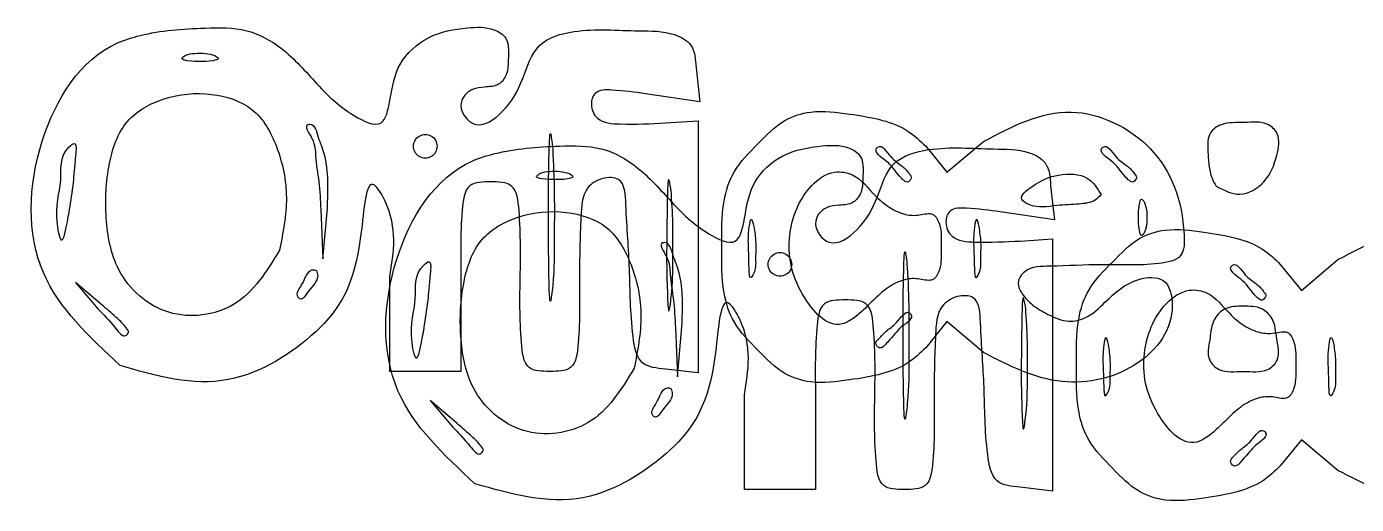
# Model space of a CAD drawing. Extents: x 0.12 to 3.45, y 0.56 to 2.39.
# Drawn here: x 1.6194 to 1.9933, y 1.5846 to 1.7191 of the extents above; entities that cross this region are included whole.
import ezdxf

# ---------------------------------------------------------------- set-up
doc = ezdxf.new("R2010")
doc.units = 0
doc.layers.get('0').update_dxf_attribs({"linetype": 'CONTINUOUS'})

msp = doc.modelspace()

# ---------------------------------------------------------------- linework, layer by layer
at = {"color": 7}
for p, q in [((1.672381, 1.710955), (1.672381, 1.710955)), ((1.807643, 1.707496), (1.808739, 1.697912)), ((1.808739, 1.697912), (1.793477, 1.700201)), ((1.799048, 1.691979), (1.808215, 1.692583)), ((1.808215, 1.692583), (1.808215, 1.657111)), ((1.701485, 1.687871), (1.701485, 1.687871)), ((1.878144, 1.678096), (1.888435, 1.686755)), ((1.734881, 1.685414), (1.734881, 1.685414)), ((1.767345, 1.684581), (1.767345, 1.684581)), ((1.872215, 1.685419), (1.878144, 1.678096)), ((1.632527, 1.675241), (1.632527, 1.675241)), ((1.772083, 1.677721), (1.772083, 1.677721)), ((1.868215, 1.676673), (1.868215, 1.676673)), ((1.931548, 1.676673), (1.931548, 1.676673)), ((1.800647, 1.673015), (1.80065, 1.673015)), ((1.907344, 1.674263), (1.90844, 1.664678)), ((1.921548, 1.671856), (1.921548, 1.671856)), ((1.953911, 1.674162), (1.953911, 1.674162)), ((1.70213, 1.667641), (1.702712, 1.653747)), ((1.702712, 1.653747), (1.703986, 1.667871)), ((1.933756, 1.669581), (1.933756, 1.669581)), ((1.90844, 1.664678), (1.893178, 1.666967)), ((1.823905, 1.662875), (1.823905, 1.662875)), ((1.887238, 1.662875), (1.887239, 1.662875)), ((1.808215, 1.657111), (1.808215, 1.621638)), ((1.89875, 1.658745), (1.907917, 1.659349)), ((1.907917, 1.659349), (1.907917, 1.623877)), ((1.690529, 1.656169), (1.690529, 1.656169)), ((1.801187, 1.654637), (1.801187, 1.654638)), ((1.977846, 1.644862), (1.988137, 1.653521)), ((1.700904, 1.650502), (1.700904, 1.650502)), ((1.834583, 1.65218), (1.834583, 1.65218)), ((1.867046, 1.651347), (1.867046, 1.651347)), ((1.971916, 1.652185), (1.977846, 1.644862)), ((1.640715, 1.640731), (1.633215, 1.647081)), ((1.633215, 1.647081), (1.639565, 1.639581)), ((1.721549, 1.622081), (1.721549, 1.648747)), ((1.741549, 1.648747), (1.741549, 1.622081)), ((1.732228, 1.642007), (1.732228, 1.642007)), ((1.857905, 1.642517), (1.857905, 1.642517)), ((1.967916, 1.643439), (1.967916, 1.643439)), ((1.900348, 1.639781), (1.900352, 1.639781)), ((1.801831, 1.634408), (1.802413, 1.620514)), ((1.802413, 1.620514), (1.803687, 1.634637)), ((1.865306, 1.634581), (1.865306, 1.634581)), ((1.878144, 1.636066), (1.872215, 1.628743)), ((1.888435, 1.627407), (1.878144, 1.636066)), ((1.648215, 1.633231), (1.648215, 1.633231)), ((1.95216, 1.631248), (1.95216, 1.631248)), ((1.82504, 1.628076), (1.82504, 1.628076)), ((1.923606, 1.629641), (1.923607, 1.629641)), ((1.98694, 1.629641), (1.98694, 1.629641)), ((1.645781, 1.623689), (1.64578, 1.62369)), ((1.790231, 1.622935), (1.790231, 1.622935)), ((1.808215, 1.621638), (1.799048, 1.622693)), ((1.907917, 1.623877), (1.907917, 1.588404)), ((1.731549, 1.622081), (1.721549, 1.622081)), ((1.741549, 1.622081), (1.731549, 1.622081)), ((1.800606, 1.617269), (1.800606, 1.617269)), ((1.82125, 1.588847), (1.82125, 1.615513)), ((1.84125, 1.615513), (1.84125, 1.588847)), ((1.740416, 1.607497), (1.732916, 1.613847)), ((1.732916, 1.613847), (1.739266, 1.606347)), ((1.957607, 1.609283), (1.957607, 1.609283)), ((1.965008, 1.601347), (1.965008, 1.601347)), ((1.977846, 1.602832), (1.971916, 1.595509)), ((1.988137, 1.594173), (1.977846, 1.602832)), ((1.747916, 1.599997), (1.747916, 1.599997)), ((1.924742, 1.594842), (1.924742, 1.594842)), ((1.745482, 1.590455), (1.745482, 1.590456)), ((1.907917, 1.588404), (1.89875, 1.589459)), ((1.83125, 1.588847), (1.82125, 1.588847)), ((1.84125, 1.588847), (1.83125, 1.588847))]:
    msp.add_line(p, q, dxfattribs=at)
for points, knots in [([(1.64578, 1.62369), (1.63713, 1.631732), (1.61905, 1.648541), (1.620225, 1.686896), (1.635805, 1.711953), (1.652079, 1.71694), (1.660361, 1.71829), (1.670347, 1.718782), (1.680717, 1.718946), (1.691398, 1.713623), (1.700417, 1.703666), (1.707891, 1.695546), (1.719941, 1.689625), (1.721933, 1.700233), (1.723361, 1.708911), (1.732221, 1.717104), (1.742064, 1.71881), (1.749801, 1.719169), (1.755157, 1.715846), (1.754812, 1.710492), (1.754878, 1.705956), (1.752206, 1.702251), (1.748336, 1.702149), (1.744858, 1.701737), (1.742214, 1.699767), (1.740783, 1.695665), (1.745762, 1.689255), (1.754762, 1.695615), (1.759047, 1.70388), (1.76234, 1.715059), (1.776184, 1.718996), (1.788816, 1.71764), (1.800096, 1.718016), (1.807233, 1.714147), (1.807496, 1.709872), (1.807643, 1.707496)], [0, 0, 0, 0, 0.033954, 0.070964, 0.105752, 0.112485, 0.121465, 0.130875, 0.142597, 0.151889, 0.165804, 0.181471, 0.189153, 0.195973, 0.206716, 0.217465, 0.228834, 0.236283, 0.240361, 0.245807, 0.250725, 0.254124, 0.258107, 0.261608, 0.264605, 0.267438, 0.273889, 0.282313, 0.293436, 0.303695, 0.314285, 0.332457, 0.342604, 0.347907, 0.354545, 0.354545, 0.354545, 0.354545]), ([(1.672381, 1.710955), (1.671503, 1.71121), (1.669665, 1.711744), (1.666724, 1.711569), (1.664657, 1.711459), (1.66246, 1.709922), (1.665695, 1.709236), (1.668211, 1.709309), (1.670744, 1.709211), (1.673956, 1.709957), (1.672864, 1.710649), (1.672381, 1.710955)], [0, 0, 0, 0, 0.00274, 0.005734, 0.008474, 0.009751, 0.011366, 0.014999, 0.018633, 0.020248, 0.021525, 0.021525, 0.021525, 0.021525]), ([(1.793477, 1.700201), (1.790448, 1.70063), (1.78596, 1.701267), (1.779172, 1.70137), (1.777693, 1.696871), (1.779945, 1.691998), (1.788718, 1.691478), (1.794943, 1.69178), (1.799048, 1.691979)], [0, 0, 0, 0, 0.009607, 0.014241, 0.017534, 0.021864, 0.028437, 0.041164, 0.041164, 0.041164, 0.041164]), ([(1.690529, 1.656169), (1.691505, 1.661082), (1.693445, 1.670848), (1.690636, 1.684758), (1.683958, 1.696923), (1.670989, 1.70096), (1.658365, 1.699788), (1.646365, 1.693211), (1.641869, 1.679686), (1.641278, 1.66541), (1.6441, 1.648911), (1.658431, 1.635934), (1.680006, 1.638822), (1.686921, 1.650221), (1.690529, 1.656169)], [0, 0, 0, 0, 0.014873, 0.029564, 0.041986, 0.054176, 0.067592, 0.079712, 0.092603, 0.107916, 0.12289, 0.141382, 0.159707, 0.179699, 0.179699, 0.179699, 0.179699]), ([(1.82504, 1.628076), (1.822593, 1.630516), (1.818041, 1.635055), (1.814697, 1.645507), (1.81499, 1.657082), (1.814701, 1.66865), (1.818029, 1.67912), (1.825058, 1.685994), (1.831518, 1.692904), (1.84095, 1.695856), (1.850332, 1.694583), (1.859543, 1.693169), (1.867173, 1.690323), (1.870624, 1.686966), (1.872215, 1.685419)], [0, 0, 0, 0, 0.010224, 0.01902, 0.031933, 0.044846, 0.053642, 0.063866, 0.07395, 0.08155, 0.092422, 0.101941, 0.109658, 0.116257, 0.116257, 0.116257, 0.116257]), ([(1.888435, 1.686755), (1.896519, 1.691021), (1.912161, 1.699275), (1.938597, 1.686249), (1.94502, 1.668336), (1.944999, 1.653563), (1.933848, 1.651621), (1.922274, 1.652415), (1.909802, 1.651578), (1.900788, 1.651673), (1.897528, 1.64714), (1.899466, 1.643447), (1.902378, 1.640465), (1.906875, 1.637859), (1.911919, 1.635634), (1.918102, 1.637055), (1.923705, 1.642664), (1.929886, 1.648314), (1.940229, 1.64903), (1.94326, 1.635969), (1.932335, 1.621701), (1.909489, 1.616563), (1.895615, 1.623709), (1.888435, 1.627407)], [0, 0, 0, 0, 0.026085, 0.050479, 0.076518, 0.082493, 0.08906, 0.105241, 0.119592, 0.126844, 0.130496, 0.13378, 0.138164, 0.143123, 0.149303, 0.154099, 0.161089, 0.172593, 0.179389, 0.186833, 0.205583, 0.227615, 0.251247, 0.251247, 0.251247, 0.251247]), ([(1.701485, 1.687871), (1.701008, 1.689691), (1.700476, 1.691721), (1.697199, 1.691364), (1.700687, 1.686766), (1.700489, 1.6822), (1.701783, 1.675205), (1.702011, 1.67023), (1.70213, 1.667641)], [0, 0, 0, 0, 0.004417, 0.004927, 0.00892, 0.014008, 0.02125, 0.029105, 0.029105, 0.029105, 0.029105]), ([(1.953911, 1.674162), (1.953476, 1.674898), (1.952403, 1.676712), (1.951774, 1.680256), (1.951499, 1.684442), (1.951448, 1.689213), (1.956117, 1.692401), (1.961788, 1.691773), (1.967737, 1.692735), (1.972121, 1.68847), (1.970906, 1.681952), (1.968348, 1.675154), (1.960672, 1.670651), (1.956108, 1.673021), (1.953911, 1.674162)], [0, 0, 0, 0, 0.002551, 0.006291, 0.010545, 0.015491, 0.019306, 0.025753, 0.032445, 0.036098, 0.042136, 0.050472, 0.058036, 0.065059, 0.065059, 0.065059, 0.065059]), ([(1.703986, 1.667871), (1.704086, 1.670506), (1.704278, 1.67555), (1.70367, 1.682394), (1.702129, 1.686258), (1.701485, 1.687871)], [0, 0, 0, 0, 0.00792, 0.015162, 0.020353, 0.020353, 0.020353, 0.020353]), ([(1.734881, 1.685414), (1.734789, 1.686001), (1.734606, 1.687158), (1.73328, 1.688431), (1.731551, 1.688908), (1.729804, 1.688431), (1.728532, 1.687158), (1.728054, 1.685414), (1.728532, 1.683671), (1.729804, 1.682398), (1.731551, 1.68192), (1.73328, 1.682398), (1.734606, 1.683671), (1.734789, 1.684828), (1.734881, 1.685414)], [0, 0, 0, 0, 0.00174, 0.003434, 0.005174, 0.006914, 0.008607, 0.010347, 0.012087, 0.013781, 0.015521, 0.017261, 0.018955, 0.020695, 0.020695, 0.020695, 0.020695]), ([(1.767345, 1.684581), (1.767123, 1.686651), (1.766556, 1.691937), (1.766123, 1.675843), (1.766146, 1.66538), (1.766148, 1.655084), (1.766525, 1.638776), (1.76786, 1.650362), (1.767721, 1.658398), (1.767927, 1.671951), (1.767531, 1.680534), (1.767345, 1.684581)], [0, 0, 0, 0, 0.004443, 0.011342, 0.028025, 0.044708, 0.051607, 0.05605, 0.068339, 0.08211, 0.094399, 0.094399, 0.094399, 0.094399]), ([(1.632527, 1.675241), (1.632703, 1.677298), (1.632958, 1.680277), (1.633632, 1.687071), (1.628484, 1.683157), (1.629913, 1.674083), (1.626863, 1.668237), (1.629256, 1.657066), (1.630662, 1.663388), (1.631507, 1.667893), (1.632158, 1.672585), (1.632527, 1.675241)], [0, 0, 0, 0, 0.007581, 0.01098, 0.012702, 0.022463, 0.034824, 0.039437, 0.042304, 0.048235, 0.055975, 0.055975, 0.055975, 0.055975]), ([(1.745482, 1.590456), (1.736831, 1.598498), (1.718752, 1.615307), (1.719926, 1.653662), (1.735506, 1.67872), (1.751781, 1.683706), (1.760062, 1.685056), (1.770049, 1.685548), (1.780418, 1.685712), (1.791099, 1.680389), (1.800119, 1.670432), (1.807592, 1.662312), (1.819643, 1.656392), (1.821634, 1.666999), (1.823063, 1.675677), (1.831922, 1.68387), (1.841765, 1.685576), (1.849503, 1.685935), (1.854858, 1.682612), (1.854513, 1.677258), (1.854579, 1.672722), (1.851907, 1.669017), (1.848037, 1.668915), (1.844559, 1.668503), (1.841915, 1.666533), (1.840484, 1.662431), (1.845463, 1.656022), (1.854464, 1.662382), (1.858749, 1.670647), (1.862041, 1.681825), (1.875886, 1.685762), (1.888517, 1.684406), (1.899797, 1.684782), (1.906934, 1.680913), (1.907198, 1.676639), (1.907344, 1.674263)], [0, 0, 0, 0, 0.033954, 0.070964, 0.105752, 0.112485, 0.121465, 0.130875, 0.142597, 0.151889, 0.165804, 0.181471, 0.189153, 0.195973, 0.206716, 0.217465, 0.228834, 0.236283, 0.240361, 0.245807, 0.250725, 0.254124, 0.258107, 0.261608, 0.264605, 0.267438, 0.273889, 0.282313, 0.293436, 0.303695, 0.314285, 0.332457, 0.342604, 0.347907, 0.354545, 0.354545, 0.354545, 0.354545]), ([(1.868215, 1.676673), (1.867963, 1.677101), (1.867211, 1.67838), (1.865086, 1.680359), (1.862268, 1.682002), (1.85982, 1.686271), (1.857358, 1.68381), (1.862457, 1.680722), (1.863677, 1.678117), (1.867208, 1.674539), (1.867956, 1.676125), (1.868215, 1.676673)], [0, 0, 0, 0, 0.001493, 0.004457, 0.0083, 0.012792, 0.013291, 0.017783, 0.023477, 0.026389, 0.027927, 0.027927, 0.027927, 0.027927]), ([(1.931548, 1.676673), (1.931296, 1.677101), (1.930544, 1.67838), (1.928419, 1.680359), (1.925602, 1.682002), (1.923153, 1.686271), (1.920691, 1.68381), (1.92579, 1.680722), (1.92701, 1.678117), (1.930542, 1.674539), (1.931289, 1.676125), (1.931548, 1.676673)], [0, 0, 0, 0, 0.001493, 0.004457, 0.0083, 0.012792, 0.013291, 0.017783, 0.023477, 0.026389, 0.027927, 0.027927, 0.027927, 0.027927]), ([(1.721549, 1.648747), (1.722676, 1.655551), (1.724098, 1.664128), (1.714813, 1.679261), (1.71349, 1.64945), (1.703935, 1.633435), (1.675426, 1.615216), (1.655963, 1.620779), (1.645781, 1.623689)], [0, 0, 0, 0, 0.021255, 0.026791, 0.041158, 0.071498, 0.099397, 0.130008, 0.130008, 0.130008, 0.130008]), ([(1.799048, 1.622693), (1.796589, 1.622941), (1.791248, 1.623479), (1.789072, 1.636288), (1.789195, 1.650799), (1.788048, 1.664261), (1.787632, 1.676724), (1.780966, 1.676752), (1.775681, 1.673326), (1.775078, 1.662238), (1.774722, 1.64785), (1.775147, 1.634669), (1.773739, 1.622113), (1.766547, 1.622062), (1.759318, 1.622131), (1.757988, 1.634846), (1.758215, 1.648747), (1.758443, 1.66265), (1.757112, 1.675362), (1.749882, 1.675437), (1.742652, 1.675362), (1.741321, 1.66265), (1.741453, 1.654551), (1.741549, 1.648747)], [0, 0, 0, 0, 0.006694, 0.014534, 0.033587, 0.051722, 0.059043, 0.063488, 0.068569, 0.076744, 0.094024, 0.11231, 0.119567, 0.125464, 0.131367, 0.138714, 0.157285, 0.175856, 0.183203, 0.189106, 0.195009, 0.202356, 0.220927, 0.220927, 0.220927, 0.220927]), ([(1.772083, 1.677721), (1.771204, 1.677976), (1.769366, 1.67851), (1.766426, 1.678335), (1.764359, 1.678225), (1.762161, 1.676688), (1.765396, 1.676002), (1.767913, 1.676075), (1.770446, 1.675977), (1.773658, 1.676723), (1.772565, 1.677415), (1.772083, 1.677721)], [0, 0, 0, 0, 0.00274, 0.005734, 0.008474, 0.009751, 0.011366, 0.014999, 0.018633, 0.020248, 0.021525, 0.021525, 0.021525, 0.021525]), ([(1.80065, 1.673015), (1.800415, 1.674371), (1.799737, 1.678287), (1.799441, 1.665254), (1.799402, 1.657232), (1.799345, 1.648971), (1.799892, 1.636676), (1.801139, 1.646354), (1.801084, 1.65271), (1.801267, 1.663365), (1.800843, 1.669962), (1.800647, 1.673015)], [0, 0, 0, 0, 0.003042, 0.008784, 0.021968, 0.034897, 0.039971, 0.043937, 0.053901, 0.064679, 0.07396, 0.07396, 0.07396, 0.07396]), ([(1.857905, 1.642517), (1.859238, 1.643741), (1.861771, 1.646067), (1.86625, 1.648142), (1.870353, 1.648307), (1.874482, 1.647038), (1.876864, 1.651798), (1.876338, 1.657081), (1.876865, 1.662364), (1.874482, 1.667123), (1.870354, 1.665857), (1.866245, 1.666012), (1.861796, 1.668132), (1.857031, 1.672133), (1.853151, 1.677592), (1.845654, 1.6788), (1.83747, 1.673104), (1.832445, 1.659594), (1.835196, 1.644934), (1.845183, 1.633518), (1.851525, 1.636602), (1.8545, 1.639102), (1.856694, 1.641303), (1.857905, 1.642517)], [0, 0, 0, 0, 0.005428, 0.010309, 0.014275, 0.017998, 0.021272, 0.027728, 0.034185, 0.037459, 0.041182, 0.045148, 0.050029, 0.055457, 0.063914, 0.069006, 0.076454, 0.091732, 0.108955, 0.122666, 0.125071, 0.129242, 0.134378, 0.134378, 0.134378, 0.134378]), ([(1.921548, 1.671856), (1.920448, 1.673607), (1.917826, 1.677782), (1.909046, 1.677742), (1.903714, 1.675481), (1.897866, 1.670907), (1.903171, 1.667698), (1.908598, 1.668918), (1.914762, 1.669046), (1.91942, 1.669559), (1.921014, 1.67128), (1.921548, 1.671856)], [0, 0, 0, 0, 0.005911, 0.014096, 0.02223, 0.02681, 0.029263, 0.037231, 0.043481, 0.048067, 0.050376, 0.050376, 0.050376, 0.050376]), ([(1.893178, 1.666967), (1.89015, 1.667396), (1.885661, 1.668033), (1.878873, 1.668137), (1.877394, 1.663637), (1.879647, 1.658764), (1.88842, 1.658244), (1.894645, 1.658546), (1.89875, 1.658745)], [0, 0, 0, 0, 0.009607, 0.014241, 0.017534, 0.021864, 0.028437, 0.041164, 0.041164, 0.041164, 0.041164]), ([(1.933756, 1.669581), (1.93345, 1.670064), (1.932758, 1.671156), (1.932011, 1.667944), (1.932109, 1.665411), (1.932036, 1.662894), (1.932722, 1.659659), (1.934259, 1.661857), (1.934369, 1.663924), (1.934544, 1.666864), (1.934011, 1.668703), (1.933756, 1.669581)], [0, 0, 0, 0, 0.001278, 0.002892, 0.006526, 0.01016, 0.011774, 0.013052, 0.015792, 0.018785, 0.021525, 0.021525, 0.021525, 0.021525]), ([(1.790231, 1.622935), (1.791207, 1.627848), (1.793147, 1.637614), (1.790337, 1.651525), (1.78366, 1.66369), (1.77069, 1.667726), (1.758066, 1.666554), (1.746067, 1.659977), (1.74157, 1.646452), (1.740979, 1.632176), (1.743801, 1.615678), (1.758133, 1.6027), (1.779707, 1.605588), (1.786623, 1.616987), (1.790231, 1.622935)], [0, 0, 0, 0, 0.014873, 0.029564, 0.041986, 0.054176, 0.067592, 0.079712, 0.092603, 0.107916, 0.12289, 0.141382, 0.159707, 0.179699, 0.179699, 0.179699, 0.179699]), ([(1.823905, 1.662875), (1.823646, 1.663873), (1.823123, 1.665891), (1.822255, 1.660832), (1.822396, 1.656934), (1.822517, 1.653275), (1.822652, 1.647483), (1.824551, 1.650597), (1.824297, 1.653665), (1.824599, 1.65826), (1.824134, 1.661355), (1.823905, 1.662875)], [0, 0, 0, 0, 0.002104, 0.004256, 0.009944, 0.015869, 0.018627, 0.019953, 0.023945, 0.028735, 0.033356, 0.033356, 0.033356, 0.033356]), ([(1.887239, 1.662875), (1.88698, 1.663873), (1.886456, 1.665891), (1.885588, 1.660832), (1.88573, 1.656934), (1.88585, 1.653275), (1.885986, 1.647483), (1.887884, 1.650597), (1.88763, 1.653665), (1.887933, 1.65826), (1.887467, 1.661355), (1.887238, 1.662875)], [0, 0, 0, 0, 0.002104, 0.004256, 0.009944, 0.015869, 0.018627, 0.019953, 0.023945, 0.028735, 0.033356, 0.033356, 0.033356, 0.033356]), ([(1.924742, 1.594842), (1.922295, 1.597282), (1.917742, 1.601821), (1.914398, 1.612273), (1.914691, 1.623849), (1.914402, 1.635416), (1.917731, 1.645886), (1.924759, 1.652761), (1.931219, 1.65967), (1.940651, 1.662622), (1.950034, 1.661349), (1.959244, 1.659935), (1.966874, 1.65709), (1.970325, 1.653732), (1.971916, 1.652185)], [0, 0, 0, 0, 0.010224, 0.01902, 0.031933, 0.044846, 0.053642, 0.063866, 0.07395, 0.08155, 0.092422, 0.101941, 0.109658, 0.116257, 0.116257, 0.116257, 0.116257]), ([(1.988137, 1.653521), (1.99622, 1.657787), (2.011863, 1.666042), (2.038298, 1.653015), (2.044721, 1.635102), (2.0447, 1.620329), (2.03355, 1.618387), (2.021976, 1.619182), (2.009504, 1.618344), (2.000489, 1.618439), (1.99723, 1.613906), (1.999167, 1.610213), (2.002079, 1.607231), (2.006577, 1.604625), (2.011621, 1.6024), (2.017804, 1.603821), (2.023406, 1.60943), (2.029588, 1.61508), (2.03993, 1.615796), (2.042962, 1.602735), (2.032037, 1.588467), (2.009191, 1.583329), (1.995317, 1.590475), (1.988137, 1.594173)], [0, 0, 0, 0, 0.026085, 0.050479, 0.076518, 0.082493, 0.08906, 0.105241, 0.119592, 0.126844, 0.130496, 0.13378, 0.138164, 0.143123, 0.149303, 0.154099, 0.161089, 0.172593, 0.179389, 0.186833, 0.205583, 0.227615, 0.251247, 0.251247, 0.251247, 0.251247]), ([(1.801187, 1.654638), (1.80071, 1.656457), (1.800177, 1.658487), (1.796901, 1.65813), (1.800388, 1.653532), (1.800191, 1.648966), (1.801485, 1.641971), (1.801713, 1.636996), (1.801831, 1.634408)], [0, 0, 0, 0, 0.004417, 0.004927, 0.00892, 0.014008, 0.02125, 0.029105, 0.029105, 0.029105, 0.029105]), ([(1.732228, 1.642007), (1.732404, 1.644064), (1.732659, 1.647043), (1.733333, 1.653837), (1.728185, 1.649923), (1.729615, 1.640849), (1.726565, 1.635003), (1.728958, 1.623832), (1.730363, 1.630154), (1.731209, 1.634659), (1.73186, 1.639351), (1.732228, 1.642007)], [0, 0, 0, 0, 0.007581, 0.01098, 0.012702, 0.022463, 0.034824, 0.039437, 0.042304, 0.048235, 0.055975, 0.055975, 0.055975, 0.055975]), ([(1.803687, 1.634637), (1.803787, 1.637272), (1.803979, 1.642316), (1.803372, 1.64916), (1.80183, 1.653024), (1.801187, 1.654637)], [0, 0, 0, 0, 0.00792, 0.015162, 0.020353, 0.020353, 0.020353, 0.020353]), ([(1.834583, 1.65218), (1.83449, 1.652767), (1.834307, 1.653924), (1.832982, 1.655197), (1.831252, 1.655674), (1.829505, 1.655197), (1.828233, 1.653924), (1.827755, 1.65218), (1.828233, 1.650437), (1.829505, 1.649164), (1.831252, 1.648686), (1.832982, 1.649164), (1.834307, 1.650437), (1.83449, 1.651594), (1.834583, 1.65218)], [0, 0, 0, 0, 0.00174, 0.003434, 0.005174, 0.006914, 0.008607, 0.010347, 0.012087, 0.013781, 0.015521, 0.017261, 0.018955, 0.020695, 0.020695, 0.020695, 0.020695]), ([(1.867046, 1.651347), (1.866824, 1.653418), (1.866258, 1.658704), (1.865825, 1.642609), (1.865848, 1.632146), (1.865849, 1.62185), (1.866227, 1.605542), (1.867561, 1.617128), (1.867423, 1.625164), (1.867628, 1.638717), (1.867233, 1.6473), (1.867046, 1.651347)], [0, 0, 0, 0, 0.004443, 0.011342, 0.028025, 0.044708, 0.051607, 0.05605, 0.068339, 0.08211, 0.094399, 0.094399, 0.094399, 0.094399]), ([(1.967916, 1.643439), (1.967664, 1.643867), (1.966912, 1.645146), (1.964787, 1.647125), (1.96197, 1.648768), (1.959521, 1.653037), (1.957059, 1.650576), (1.962159, 1.647488), (1.963378, 1.644883), (1.96691, 1.641305), (1.967658, 1.642891), (1.967916, 1.643439)], [0, 0, 0, 0, 0.001493, 0.004457, 0.0083, 0.012792, 0.013291, 0.017783, 0.023477, 0.026389, 0.027927, 0.027927, 0.027927, 0.027927]), ([(1.700904, 1.650502), (1.700469, 1.650607), (1.699308, 1.650887), (1.697818, 1.648776), (1.697003, 1.64639), (1.694899, 1.643817), (1.696905, 1.641729), (1.698681, 1.644887), (1.700375, 1.646485), (1.701547, 1.648766), (1.701089, 1.650004), (1.700904, 1.650502)], [0, 0, 0, 0, 0.001258, 0.003354, 0.006446, 0.00993, 0.010734, 0.013835, 0.016795, 0.019093, 0.020642, 0.020642, 0.020642, 0.020642]), ([(1.957607, 1.609283), (1.95894, 1.610507), (1.961472, 1.612833), (1.965951, 1.614908), (1.970055, 1.615073), (1.974184, 1.613805), (1.976566, 1.618565), (1.976039, 1.623847), (1.976566, 1.62913), (1.974183, 1.633889), (1.970056, 1.632623), (1.965946, 1.632778), (1.961498, 1.634899), (1.956732, 1.638899), (1.952853, 1.644358), (1.945356, 1.645567), (1.937172, 1.63987), (1.932147, 1.626361), (1.934897, 1.6117), (1.944884, 1.600285), (1.951226, 1.603368), (1.954201, 1.605869), (1.956395, 1.608069), (1.957607, 1.609283)], [0, 0, 0, 0, 0.005428, 0.010309, 0.014275, 0.017998, 0.021272, 0.027728, 0.034185, 0.037459, 0.041182, 0.045148, 0.050029, 0.055457, 0.063914, 0.069006, 0.076454, 0.091732, 0.108955, 0.122666, 0.125071, 0.129242, 0.134378, 0.134378, 0.134378, 0.134378]), ([(1.82125, 1.615513), (1.822378, 1.622318), (1.823799, 1.630894), (1.814514, 1.646027), (1.813192, 1.616216), (1.803637, 1.600201), (1.775127, 1.581982), (1.755664, 1.587545), (1.745482, 1.590455)], [0, 0, 0, 0, 0.021255, 0.026791, 0.041158, 0.071498, 0.099397, 0.130008, 0.130008, 0.130008, 0.130008]), ([(1.89875, 1.589459), (1.89629, 1.589707), (1.89095, 1.590245), (1.888773, 1.603054), (1.888896, 1.617565), (1.88775, 1.631027), (1.887333, 1.64349), (1.880668, 1.643518), (1.875383, 1.640092), (1.87478, 1.629004), (1.874423, 1.614617), (1.874848, 1.601435), (1.873441, 1.588879), (1.866248, 1.588828), (1.85902, 1.588897), (1.857689, 1.601612), (1.857917, 1.615513), (1.858144, 1.629416), (1.856813, 1.642129), (1.849583, 1.642203), (1.842353, 1.642129), (1.841022, 1.629416), (1.841155, 1.621317), (1.84125, 1.615513)], [0, 0, 0, 0, 0.006694, 0.014534, 0.033587, 0.051722, 0.059043, 0.063488, 0.068569, 0.076744, 0.094024, 0.11231, 0.119567, 0.125464, 0.131367, 0.138714, 0.157285, 0.175856, 0.183203, 0.189106, 0.195009, 0.202356, 0.220927, 0.220927, 0.220927, 0.220927]), ([(1.900352, 1.639781), (1.900117, 1.641137), (1.899438, 1.645054), (1.899143, 1.63202), (1.899104, 1.623998), (1.899046, 1.615737), (1.899593, 1.603442), (1.900841, 1.61312), (1.900785, 1.619476), (1.900968, 1.630132), (1.900544, 1.636729), (1.900348, 1.639781)], [0, 0, 0, 0, 0.003042, 0.008784, 0.021968, 0.034897, 0.039971, 0.043937, 0.053901, 0.064679, 0.07396, 0.07396, 0.07396, 0.07396]), ([(1.639565, 1.639581), (1.64103, 1.638082), (1.643205, 1.635856), (1.646916, 1.631152), (1.647923, 1.632764), (1.648215, 1.633231)], [0, 0, 0, 0, 0.007267, 0.010789, 0.012225, 0.012225, 0.012225, 0.012225]), ([(1.648215, 1.633231), (1.647884, 1.633724), (1.646845, 1.635275), (1.644178, 1.637658), (1.641972, 1.639615), (1.640715, 1.640731)], [0, 0, 0, 0, 0.001777, 0.005587, 0.010641, 0.010641, 0.010641, 0.010641]), ([(1.865306, 1.634581), (1.867083, 1.635793), (1.869056, 1.63714), (1.86662, 1.639607), (1.864195, 1.635327), (1.861239, 1.633714), (1.859453, 1.631665), (1.857791, 1.630078), (1.859468, 1.627828), (1.862438, 1.631444), (1.864164, 1.633332), (1.865306, 1.634581)], [0, 0, 0, 0, 0.004493, 0.004991, 0.009484, 0.013327, 0.016291, 0.017783, 0.019321, 0.022233, 0.027927, 0.027927, 0.027927, 0.027927]), ([(1.95216, 1.631248), (1.952353, 1.633209), (1.952681, 1.636532), (1.956518, 1.640429), (1.961551, 1.640405), (1.966565, 1.640432), (1.970453, 1.636521), (1.970721, 1.631214), (1.972195, 1.625666), (1.967592, 1.621383), (1.961553, 1.622536), (1.955486, 1.621378), (1.950936, 1.625677), (1.951691, 1.629112), (1.95216, 1.631248)], [0, 0, 0, 0, 0.005767, 0.00977, 0.015013, 0.020255, 0.024259, 0.030025, 0.03608, 0.039766, 0.04662, 0.053476, 0.057162, 0.063216, 0.063216, 0.063216, 0.063216]), ([(1.923607, 1.629641), (1.923348, 1.630639), (1.922824, 1.632657), (1.921956, 1.627598), (1.922098, 1.6237), (1.922218, 1.620041), (1.922354, 1.614249), (1.924252, 1.617363), (1.923999, 1.620431), (1.924301, 1.625026), (1.923835, 1.628122), (1.923606, 1.629641)], [0, 0, 0, 0, 0.002104, 0.004256, 0.009944, 0.015869, 0.018627, 0.019953, 0.023945, 0.028735, 0.033356, 0.033356, 0.033356, 0.033356]), ([(1.98694, 1.629641), (1.986681, 1.630639), (1.986158, 1.632657), (1.985289, 1.627598), (1.985431, 1.6237), (1.985552, 1.620041), (1.985687, 1.614249), (1.987586, 1.617363), (1.987332, 1.620431), (1.987634, 1.625026), (1.987168, 1.628122), (1.98694, 1.629641)], [0, 0, 0, 0, 0.002104, 0.004256, 0.009944, 0.015869, 0.018627, 0.019953, 0.023945, 0.028735, 0.033356, 0.033356, 0.033356, 0.033356]), ([(1.872215, 1.628743), (1.870624, 1.627196), (1.867173, 1.623839), (1.859543, 1.620993), (1.850333, 1.61958), (1.840947, 1.618302), (1.831528, 1.621269), (1.827396, 1.625604), (1.82504, 1.628076)], [0, 0, 0, 0, 0.0066, 0.014316, 0.023835, 0.034707, 0.042308, 0.052391, 0.052391, 0.052391, 0.052391]), ([(1.800606, 1.617269), (1.80017, 1.617374), (1.799009, 1.617653), (1.79752, 1.615543), (1.796704, 1.613156), (1.794601, 1.610583), (1.796606, 1.608495), (1.798382, 1.611653), (1.800077, 1.613251), (1.801249, 1.615533), (1.80079, 1.61677), (1.800606, 1.617269)], [0, 0, 0, 0, 0.001258, 0.003354, 0.006446, 0.00993, 0.010734, 0.013835, 0.016795, 0.019093, 0.020642, 0.020642, 0.020642, 0.020642]), ([(1.739266, 1.606347), (1.740731, 1.604848), (1.742906, 1.602622), (1.746618, 1.597918), (1.747625, 1.59953), (1.747916, 1.599997)], [0, 0, 0, 0, 0.007267, 0.010789, 0.012225, 0.012225, 0.012225, 0.012225]), ([(1.747916, 1.599997), (1.747586, 1.60049), (1.746547, 1.602041), (1.743879, 1.604424), (1.741674, 1.606381), (1.740416, 1.607497)], [0, 0, 0, 0, 0.001777, 0.005587, 0.010641, 0.010641, 0.010641, 0.010641]), ([(1.965008, 1.601347), (1.966784, 1.602559), (1.968757, 1.603906), (1.966322, 1.606373), (1.963896, 1.602093), (1.96094, 1.60048), (1.959154, 1.598432), (1.957492, 1.596844), (1.959169, 1.594594), (1.962139, 1.598211), (1.963866, 1.600098), (1.965008, 1.601347)], [0, 0, 0, 0, 0.004493, 0.004991, 0.009484, 0.013327, 0.016291, 0.017783, 0.019321, 0.022233, 0.027927, 0.027927, 0.027927, 0.027927]), ([(1.971916, 1.595509), (1.970325, 1.593962), (1.966875, 1.590605), (1.959244, 1.587759), (1.950035, 1.586346), (1.940648, 1.585068), (1.931229, 1.588036), (1.927098, 1.59237), (1.924742, 1.594842)], [0, 0, 0, 0, 0.0066, 0.014316, 0.023835, 0.034707, 0.042308, 0.052391, 0.052391, 0.052391, 0.052391])]:
    msp.add_open_spline(points, degree=3, knots=knots, dxfattribs=at)

doc.saveas('drawing.dxf')
